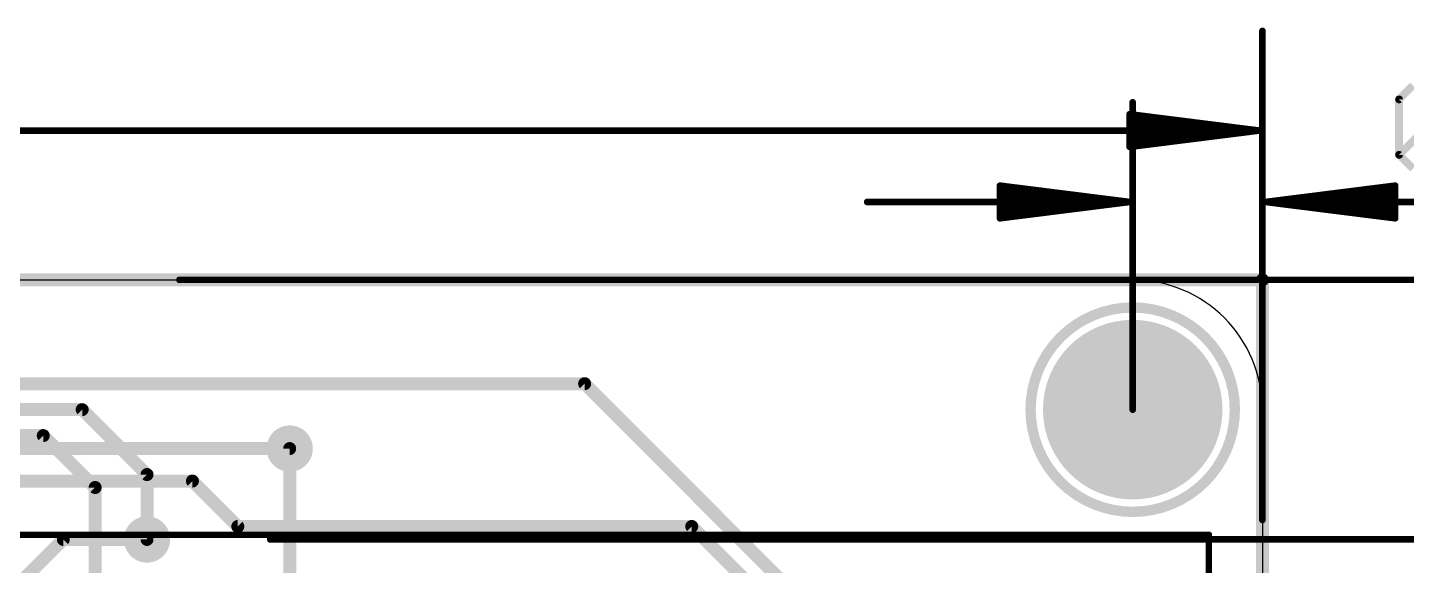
# Model space of a CAD drawing. Extents: x -7.8 to 82.2, y -8.5 to 61.7.
# Drawn here: x 40.59 to 67.59, y 46.99 to 57.51 of the extents above; entities that cross this region are included whole.
import ezdxf

# ---------------------------------------------------------------- set-up
doc = ezdxf.new("R2010")
doc.units = 0
for name, color, linetype in [('1', 12, 'CONTINUOUS'), ('16', 132, 'CONTINUOUS'), ('17', 110, 'CONTINUOUS'), ('18', 110, 'CONTINUOUS'), ('20', 53, 'CONTINUOUS'), ('21', 40, 'CONTINUOUS'), ('22', 6, 'CONTINUOUS'), ('23', 40, 'CONTINUOUS'), ('47', 253, 'CONTINUOUS')]:
    doc.layers.add(name, color=color, linetype=linetype)

# ---------------------------------------------------------------- blocks, each defined once
blk = doc.blocks.new('ROUNDP')
at = {"const_width": 0.5}
blk.add_lwpolyline([(0, -0.25, 1), (0, 0.25, 1), (0, -0.25)], format="xyb", dxfattribs=at)
blk = doc.blocks.new('ROUNDV')
at = {"const_width": 0.5}
blk.add_lwpolyline([(0, -0.25, 1), (0, 0.25, 1), (0, -0.25)], format="xyb", dxfattribs=at)

msp = doc.modelspace()

# ---------------------------------------------------------------- linework, layer by layer
at = {"layer": '1', "const_width": 0.254}
for points in [[(64.77, 52.578), (31.75, 52.578)], [(64.77, 0), (64.77, 52.578)], [(22.352, 50.546), (51.496, 50.546)], [(57.658, 44.384), (51.496, 50.546)], [(34.798, 49.276), (45.72, 49.276)], [(39.247, 48.641), (43.815, 48.641)], [(43.815, 48.641), (44.704, 47.752)], [(44.704, 47.752), (53.594, 47.752)], [(57.15, 44.196), (53.594, 47.752)], [(40.247, 46.458), (41.287, 47.498)], [(41.287, 47.498), (42.926, 47.498)]]:
    msp.add_lwpolyline(points, dxfattribs=at)
at = {"layer": '1', "const_width": 0.127}
for points in [[(64.8335, 52.578, 1), (64.7065, 52.578)], [(64.77, 52.5145, 1), (64.77, 52.6415)], [(51.5409, 50.5909, 1), (51.4511, 50.5011)], [(51.496, 50.4825, 1), (51.496, 50.6095)], [(45.72, 49.2125, 1), (45.72, 49.3395)], [(43.8599, 48.6859, 1), (43.7701, 48.5961)], [(43.815, 48.5775, 1), (43.815, 48.7045)], [(44.704, 47.8155, 1), (44.704, 47.6885)], [(44.6591, 47.7071, 1), (44.7489, 47.7969)], [(53.6389, 47.7969, 1), (53.5491, 47.7071)], [(53.594, 47.6885, 1), (53.594, 47.8155)], [(41.287, 47.5615, 1), (41.287, 47.4345)], [(41.3319, 47.4531, 1), (41.2421, 47.5429)], [(42.926, 47.4345, 1), (42.926, 47.5615)]]:
    msp.add_lwpolyline(points, format="xyb", dxfattribs=at)
at = {"layer": '16', "const_width": 0.254}
for points in [[(64.77, 52.578), (31.75, 52.578)], [(64.77, 0), (64.77, 52.578)], [(21.336, 50.038), (41.656, 50.038)], [(41.656, 50.038), (42.926, 48.768)], [(37.084, 49.53), (40.894, 49.53)], [(40.894, 49.53), (41.91, 48.514)], [(45.72, 49.276), (45.72, 45.466)], [(42.926, 48.768), (42.926, 47.498)], [(41.91, 48.514), (41.91, 46.482)]]:
    msp.add_lwpolyline(points, dxfattribs=at)
at = {"layer": '16', "const_width": 0.127}
for points in [[(64.8335, 52.578, 1), (64.7065, 52.578)], [(64.77, 52.5145, 1), (64.77, 52.6415)], [(41.7009, 50.0829, 1), (41.6111, 49.9931)], [(41.656, 49.9745, 1), (41.656, 50.1015)], [(40.9389, 49.5749, 1), (40.8491, 49.4851)], [(40.894, 49.4665, 1), (40.894, 49.5935)], [(45.7835, 49.276, 1), (45.6565, 49.276)], [(42.9895, 48.768, 1), (42.8625, 48.768)], [(41.9735, 48.514, 1), (41.8465, 48.514)], [(41.8651, 48.4691, 1), (41.9549, 48.5589)], [(42.8811, 48.7231, 1), (42.9709, 48.8129)], [(42.8625, 47.498, 1), (42.9895, 47.498)]]:
    msp.add_lwpolyline(points, format="xyb", dxfattribs=at)
at = {"layer": '20'}
for p, q in [((2.54, 52.578), (62.23, 52.578)), ((64.77, 50.038), (64.77, 2.54))]:
    msp.add_line(p, q, dxfattribs=at)
msp.add_arc((62.23, 50.038), 2.54, 0, 90, dxfattribs=at)
at = {"layer": '21', "const_width": 0.2032}
msp.add_lwpolyline([(62.23, 48.038, 1), (62.23, 52.038, 1), (62.23, 48.038)], format="xyb", dxfattribs=at)
at = {"layer": '22', "const_width": 0.127}
for points in [[(63.722, 47.589), (3.722, 47.589)], [(63.722, 4.989), (63.722, 47.589)]]:
    msp.add_lwpolyline(points, dxfattribs=at)
at = {"layer": '22', "const_width": 0.0635}
for points in [[(63.7538, 47.589, 1), (63.6902, 47.589)], [(63.722, 47.5573, 1), (63.722, 47.6208)]]:
    msp.add_lwpolyline(points, format="xyb", dxfattribs=at)
at = {"layer": '23'}
msp.add_point((62.23, 50.038), dxfattribs=at)
at = {"layer": '47'}
for points, const_width in [([(64.77, 47.879), (64.77, 57.449)], 0.13), ([(67.4462, 56.1085), (67.7174, 56.3797)], 0.1524), ([(67.4462, 55.0239), (67.4462, 56.1085)], 0.1524), ([(67.4462, 55.0239), (68.5309, 56.1085)], 0.1524), ([(62.23, 50.038), (62.23, 56.052)], 0.13), ([(64.77, 49.53), (64.77, 56.052)], 0.13), ([(64.705, 55.499), (62.17, 55.8182)], 0.13), ([(62.17, 55.8182), (62.17, 55.1798)], 0.13), ([(64.705, 55.499), (62.17, 55.759)], 0.13), ([(64.705, 55.499), (62.17, 55.629)], 0.13), ([(0.065, 55.499), (64.705, 55.499)], 0.13), ([(62.17, 55.1798), (64.705, 55.499)], 0.13), ([(62.17, 55.369), (64.705, 55.499)], 0.13), ([(62.17, 55.239), (64.705, 55.499)], 0.13), ([(67.7174, 54.7527), (67.4462, 55.0239)], 0.1524), ([(62.165, 54.102), (59.63, 54.4212)], 0.13), ([(59.63, 54.4212), (59.63, 53.7828)], 0.13), ([(62.165, 54.102), (59.63, 54.362)], 0.13), ([(62.165, 54.102), (59.63, 54.232)], 0.13), ([(64.835, 54.102), (67.37, 54.4212)], 0.13), ([(64.835, 54.102), (67.37, 54.362)], 0.13), ([(64.835, 54.102), (67.37, 54.232)], 0.13), ([(67.37, 54.4212), (67.37, 53.7828)], 0.13), ([(62.165, 54.102), (57.03, 54.102)], 0.13), ([(59.63, 53.7828), (62.165, 54.102)], 0.13), ([(59.63, 53.972), (62.165, 54.102)], 0.13), ([(59.63, 53.842), (62.165, 54.102)], 0.13), ([(64.835, 54.102), (72.3328, 54.102)], 0.13), ([(67.37, 53.7828), (64.835, 54.102)], 0.13), ([(67.37, 53.972), (64.835, 54.102)], 0.13), ([(67.37, 53.842), (64.835, 54.102)], 0.13), ([(43.561, 52.578), (76.118, 52.578)], 0.13), ([(45.339, 47.498), (76.118, 47.498)], 0.13)]:
    msp.add_lwpolyline(points, dxfattribs=dict(at, const_width=const_width))
for points, const_width in [([(64.8025, 57.449, 1), (64.7375, 57.449)], 0.065), ([(67.4843, 56.1085, 1), (67.4081, 56.1085)], 0.0762), ([(67.4193, 56.1355, 1), (67.4731, 56.0816)], 0.0762), ([(62.2625, 56.052, 1), (62.1975, 56.052)], 0.065), ([(64.8025, 56.052, 1), (64.7375, 56.052)], 0.065), ([(62.1741, 55.8505, 1), (62.1659, 55.786)], 0.065), ([(62.2025, 55.8182, 1), (62.1375, 55.8182)], 0.065), ([(62.1733, 55.7913, 1), (62.1667, 55.7267)], 0.065), ([(62.1717, 55.6615, 1), (62.1683, 55.5965)], 0.065), ([(62.1683, 55.4015, 1), (62.1717, 55.3365)], 0.065), ([(64.7091, 55.4668, 1), (64.7009, 55.5312)], 0.065), ([(64.7009, 55.4668, 1), (64.7091, 55.5312)], 0.065), ([(64.7083, 55.4667, 1), (64.7017, 55.5313)], 0.065), ([(64.7017, 55.4667, 1), (64.7083, 55.5313)], 0.065), ([(64.7033, 55.4665, 1), (64.7067, 55.5315)], 0.065), ([(64.7067, 55.4665, 1), (64.7033, 55.5315)], 0.065), ([(64.705, 55.4665, 1), (64.705, 55.5315)], 0.065), ([(62.1667, 55.2713, 1), (62.1733, 55.2067)], 0.065), ([(62.1659, 55.212, 1), (62.1741, 55.1475)], 0.065), ([(62.1375, 55.1798, 1), (62.2025, 55.1798)], 0.065), ([(67.4731, 55.0508, 1), (67.4193, 54.9969)], 0.0762), ([(67.4193, 55.0508, 1), (67.4731, 54.9969)], 0.0762), ([(67.4081, 55.0239, 1), (67.4843, 55.0239)], 0.0762), ([(59.6341, 54.4535, 1), (59.6259, 54.389)], 0.065), ([(59.6625, 54.4212, 1), (59.5975, 54.4212)], 0.065), ([(59.6333, 54.3943, 1), (59.6267, 54.3297)], 0.065), ([(59.6317, 54.2645, 1), (59.6283, 54.1995)], 0.065), ([(67.4025, 54.4212, 1), (67.3375, 54.4212)], 0.065), ([(67.3741, 54.389, 1), (67.3659, 54.4535)], 0.065), ([(67.3733, 54.3297, 1), (67.3667, 54.3943)], 0.065), ([(67.3717, 54.1995, 1), (67.3683, 54.2645)], 0.065), ([(57.03, 54.1345, 1), (57.03, 54.0695)], 0.065), ([(59.6283, 54.0045, 1), (59.6317, 53.9395)], 0.065), ([(62.1691, 54.0698, 1), (62.1609, 54.1342)], 0.065), ([(62.1609, 54.0698, 1), (62.1691, 54.1342)], 0.065), ([(62.1683, 54.0697, 1), (62.1617, 54.1343)], 0.065), ([(62.1617, 54.0697, 1), (62.1683, 54.1343)], 0.065), ([(62.1633, 54.0695, 1), (62.1667, 54.1345)], 0.065), ([(62.1667, 54.0695, 1), (62.1633, 54.1345)], 0.065), ([(62.165, 54.0695, 1), (62.165, 54.1345)], 0.065), ([(64.835, 54.1345, 1), (64.835, 54.0695)], 0.065), ([(64.8391, 54.1342, 1), (64.8309, 54.0698)], 0.065), ([(64.8333, 54.1345, 1), (64.8367, 54.0695)], 0.065), ([(64.8367, 54.1345, 1), (64.8333, 54.0695)], 0.065), ([(64.8383, 54.1343, 1), (64.8317, 54.0697)], 0.065), ([(64.8317, 54.1343, 1), (64.8383, 54.0697)], 0.065), ([(64.8309, 54.1342, 1), (64.8391, 54.0698)], 0.065), ([(67.3683, 53.9395, 1), (67.3717, 54.0045)], 0.065), ([(59.6267, 53.8743, 1), (59.6333, 53.8097)], 0.065), ([(59.6259, 53.815, 1), (59.6341, 53.7505)], 0.065), ([(59.5975, 53.7828, 1), (59.6625, 53.7828)], 0.065), ([(67.3375, 53.7828, 1), (67.4025, 53.7828)], 0.065), ([(67.3659, 53.7505, 1), (67.3741, 53.815)], 0.065), ([(67.3667, 53.8097, 1), (67.3733, 53.8743)], 0.065), ([(43.561, 52.6105, 1), (43.561, 52.5455)], 0.065), ([(62.1975, 50.038, 1), (62.2625, 50.038)], 0.065), ([(64.7375, 49.53, 1), (64.8025, 49.53)], 0.065), ([(64.7375, 47.879, 1), (64.8025, 47.879)], 0.065), ([(45.339, 47.5305, 1), (45.339, 47.4655)], 0.065)]:
    msp.add_lwpolyline(points, format="xyb", dxfattribs=dict(at, const_width=const_width))

# ---------------------------------------------------------------- block references
at = {"layer": '17', "xscale": 3.516, "yscale": 3.516}
msp.add_blockref('ROUNDP', (62.23, 50.038), dxfattribs=at)
msp.add_blockref('ROUNDP', (62.23, 50.038), dxfattribs=at)
at = {"layer": '18', "xscale": 0.9064, "yscale": 0.9064}
for p in [(45.72, 49.276), (45.72, 49.276), (42.926, 47.498), (42.926, 47.498)]:
    msp.add_blockref('ROUNDV', p, dxfattribs=at)

doc.saveas('drawing.dxf')
